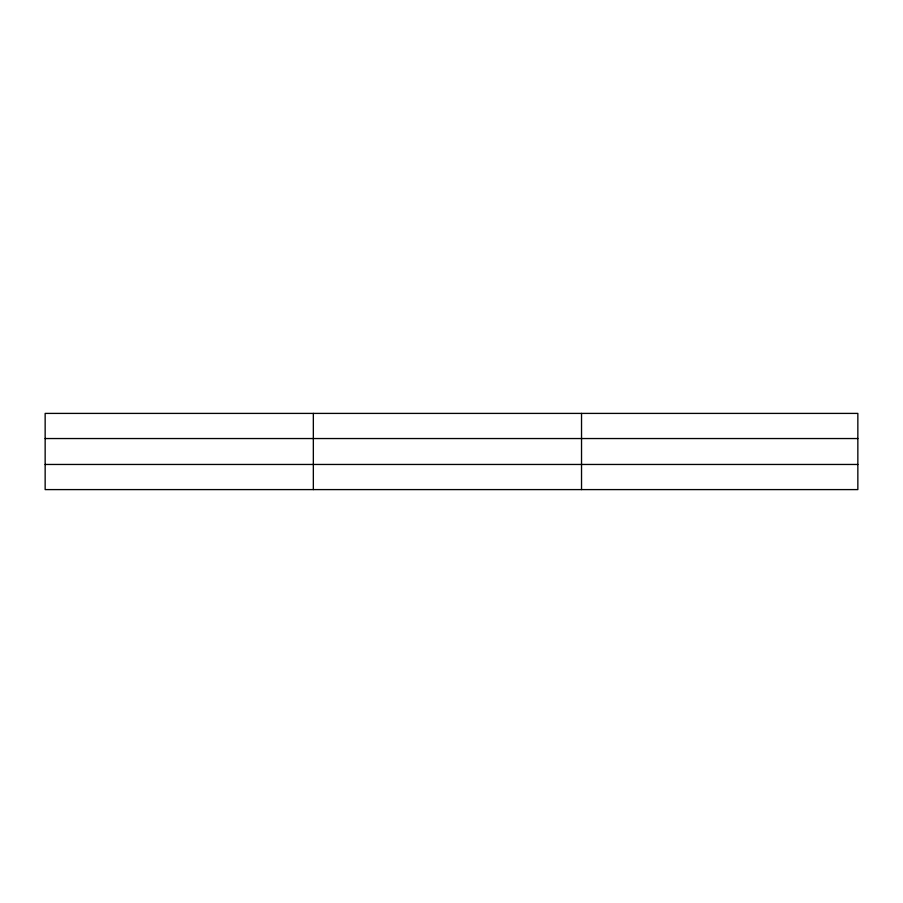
<?xml version="1.0" encoding="UTF-8"?>
<svg xmlns="http://www.w3.org/2000/svg" width="903" height="903" viewBox="0 0 903 903"><rect width="100%" height="100%" fill="white"/><g stroke="black" fill="none" stroke-linecap="round" stroke-linejoin="round"><path stroke-width="1.35" d="M313.341 413.405L313.341 489.595M581.532 413.405L581.532 489.595M857.85 464.458L857.85 489.595L45.15 489.595L45.15 413.405L857.85 413.405L857.85 464.458L45.15 464.458M45.15 438.542L857.85 438.542"/></g></svg>
